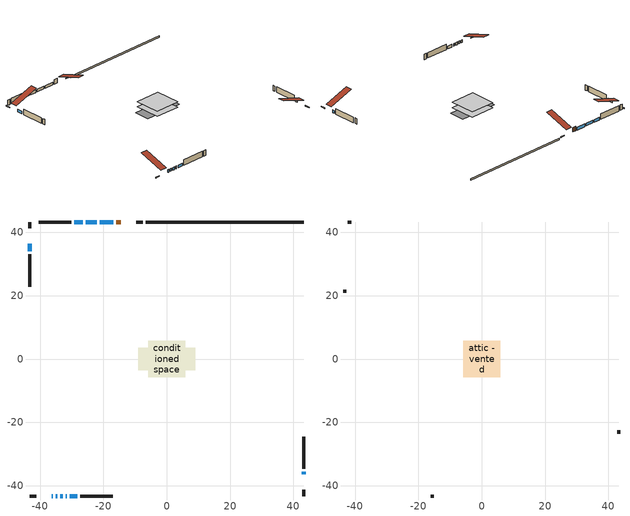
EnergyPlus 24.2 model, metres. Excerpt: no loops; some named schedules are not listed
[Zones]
conditioned space
 floor adiabatic (Floor2 construction): -5.63,-5.63 -5.63,5.63 5.63,5.63 5.63,-5.63 z0.61
 floor adiabatic (AdiabaticFloorConstruction): -5.79,-5.79 -5.79,5.79 5.79,5.79 5.79,-5.79 z0.61
 floor foundation (Slab1 construction): -8.96,-3.54 -8.96,3.54 8.96,3.54 8.96,-3.54 z0
 wall outside (RimJoist1 construction): -7.6,43.31 -9.65,43.31 / -43.31,-43.31 -41.26,-43.31 / -43.31,43.31 -43.31,41.26 / 43.31,-43.31 43.31,-41.26 z0.61:0.91
 wall outside (AdiabaticWallConstruction 1): -14.48,43.31 -16,43.31 z0.61:2.64
 wall outside (AdiabaticWallConstruction): -36.43,-43.31 -36.01,-43.31 / -35.09,-43.31 -34.55,-43.31 / -33.62,-43.31 -32.87,-43.31 / -43.31,36.43 -43.31,34.07 / 43.31,-36.43 43.31,-35.7 / -16.93,43.31 -21.2,43.31 / -22.13,43.31 -25.68,43.31 / -26.61,43.31 -29.21,43.31 / -31.94,-43.31 -31.57,-43.31 / -30.65,-43.31 -28.31,-43.31 z0.61:1.83
 wall outside (Wall1 construction): -30.13,43.31 -40.4,43.31 / -27.38,-43.31 -17.12,-43.31 / -43.31,33.15 -43.31,22.88 / 43.31,-34.77 43.31,-24.51 z0.61:3.05
 wall foundation (FoundationWall1 construction): 43.31,43.31 -6.67,43.31 z0:0.61
 window (WindowConstruction 9): -36.43,-43.31 -36.01,-43.31 z0.61:1.83
 window (WindowConstruction 6): -35.08,-43.31 -34.55,-43.31 z0.61:1.83
 window (WindowConstruction 7): -33.62,-43.31 -32.87,-43.31 z0.61:1.83
 window (WindowConstruction 8): -43.31,36.43 -43.31,34.07 z0.61:1.83
 window (WindowConstruction): 43.31,-36.43 43.31,-35.7 z0.61:1.83
 window (WindowConstruction 1): -16.93,43.31 -21.2,43.31 z0.61:1.83
 window (WindowConstruction 2): -22.13,43.31 -25.68,43.31 z0.61:1.83
 window (WindowConstruction 3): -26.61,43.31 -29.21,43.31 z0.61:1.83
 window (WindowConstruction 4): -31.94,-43.31 -31.58,-43.31 z0.61:1.83
 window (WindowConstruction 5): -30.65,-43.31 -28.31,-43.31 z0.61:1.83
 door (Door): -14.49,43.31 -16,43.31 z0.61:2.64
 ceiling adiabatic (AdiabaticFloorConstruction): 5.79,-5.79 5.79,5.79 -5.79,5.79 -5.79,-5.79 z0.61
attic - vented
 floor to conditioned space (Floor1 construction Reversed): -5.8,-5.8 -5.8,5.8 5.8,5.8 5.8,-5.8 z3.05
 wall outside (Wall2 construction): -41.33,43.31 -42.39,43.31 / -16.19,-43.31 -15.13,-43.31 / -43.31,21.95 -43.31,20.89 / 43.31,-23.58 43.31,-22.52 z0.61:3.05
 roof outside (Roof1 construction): -13.56,43.31,3.05 -13.56,32.03,6.81 -10.58,32.03,6.81 -10.58,43.31,3.05; -37.36,-43.31,3.05 -37.36,-32.03,6.81 -40.34,-32.03,6.81 -40.34,-43.31,3.05; -43.31,37.36,3.05 -32.03,37.36,6.81 -32.03,40.34,6.81 -43.31,40.34,3.05; 43.31,-37.36,3.05 32.03,-37.36,6.81 32.03,-40.34,6.81 43.31,-40.34,3.05
[Building]
Building 1: Terrain=Suburbs
[Site:Location]
Vancouver Intl AP_BC: Latitude {deg}=49.19; Longitude {deg}=-123.18; Time Zone {hr}=-8; Elevation {m}=4; Keep Site Location Information=Yes
[Site:GroundTemperature:Shallow]
8.06451, 6.96315, 6.87495, 7.3976, 9.49575, 11.5841, 13.3946, 14.5416, 14.639, 13.7062, 11.9418, 9.91751
[Site:WaterMainsTemperature]
Calculation Method=Schedule; Temperature Schedule=mains temperature schedule
[Material] Roughness=Rough; Thermal Absorptance=0.9
Name | Thickness {m} | Conductivity {W/m-K} | Density {kg/m3} | Specific Heat {J/kg-K} | Solar Absorptance | Visible Absorptance
asphalt or fiberglass shingles | 0.00635 | 0.162714 | 1121.4 | 1465.45 | 0.4 | 0.4
ceiling loosefill ins | 0.0846667 | 0.0480833 | 16.02 | 1046.75 | 0.7 | 0.7
ceiling stud and cavity | 0.1397 | 0.087088 | 65.682 | 1177.47 | 0.7 | 0.7
concrete 4.0 in. | 0.1016 | 1.803125 | 2242.8 | 837.4 | 0.7 | 0.7
concrete 8.0 in. | 0.2032 | 1.803125 | 2242.8 | 837.4 | 0.7 | 0.7
door material | 0.04445 | 0.0451087 | 512.64 | 1214.23 | 0.7 | 0.7
exterior vertical ins | 0.00108814 | 0.029427 | 32.04 | 1214.23 | 0.7 | 0.7
floor covering | 0.0127 | 9.015625 | 54.468 | 1339.84 | 0.6 | 0.6
floor covering 1 | 0.0127 | 0.0433444 | 54.468 | 1339.84 | 0.6 | 0.6
floor rigid ins; wall rigid ins | 0.512978 | 0.029427 | 32.04 | 1214.23 | 0.7 | 0.7
floor stud and cavity | 0.0889 | 0.340671 | 50.32683 | 1063.81 | 0.7 | 0.7
floor stud and cavity 1 | 0.1397 | 1.75129 | 37.0049 | 1207.88 | 0.7 | 0.7
furniture material conditioned space 1 | 0.1524 | 0.115458 | 640.8 | 1214.23 | 0.6 | 0.6
gypsum board | 0.0127 | 0.160291 | 801 | 837.4 | 0.6 | 0.6
osb sheathing 0.5 in. | 0.0127 | 0.115458 | 512.64 | 1214.23 | 0.7 | 0.7
osb sheathing 0.75 in. | 0.01905 | 0.115458 | 512.64 | 1214.23 | 0.7 | 0.7
osb sheathing 2.0 in. | 0.0508 | 0.115458 | 512.64 | 1214.23 | 0.7 | 0.7
rim joist stud and cavity | 0.0508 | 0.0282406 | 125.044 | 1163.47 | 0.6 | 0.6
wall stud and cavity | 0.1397 | 0.0892446 | 139.0536 | 1170.24 | 0.7 | 0.7
wall stud and cavity 1 | 0.0889 | 6.9971 | 50.32683 | 1063.81 | 0.6 | 0.6
wall stud and cavity 2 | 0.0889 | 0.380278 | 52.3479 | 1209.89 | 0.7 | 0.7
wall stud and cavity 3 | 0.0889 | 0.391764 | 83.0341 | 1211.67 | 0.7 | 0.7
wood siding | 0.0254 | 0.102417 | 544.68 | 1172.36 | 0.4 | 0.4
wood siding 1 | 0.00254 | 0.102417 | 544.68 | 1172.36 | 0.4 | 0.4
wood siding 2; wood siding 3; wood siding 4 | 0.0254 | 0.102417 | 544.68 | 1172.36 | 0.7 | 0.7
[WindowMaterial:SimpleGlazingSystem]
Name | U-Factor {W/m2-K} | Solar Heat Gain Coefficient
WindowMaterial | 3.92123 | 0.68
WindowMaterial 1 | 2.8742 | 0.71
WindowMaterial 2 | 2.87818 | 0.7
WindowMaterial 3 | 2.9236 | 0.66
WindowMaterial 4 | 4.36695 | 0.64
WindowMaterial 5 | 3.75486 | 0.69
WindowMaterial 6 | 2.96619 | 0.62
WindowMaterial 7 | 2.94631 | 0.64
WindowMaterial 8 | 2.94461 | 0.64
WindowMaterial 9 | 3.66288 | 0.64
[Construction]
AdiabaticFloorConstruction: floor stud and cavity 1, floor rigid ins, osb sheathing 0.75 in., floor covering 1
AdiabaticWallConstruction: wood siding 3, wall rigid ins, wall stud and cavity 2, gypsum board
AdiabaticWallConstruction 1: wood siding 4, wall rigid ins, wall stud and cavity 2, gypsum board
Door: door material
Floor1 construction Reversed: gypsum board, ceiling stud and cavity, ceiling loosefill ins
Floor2 construction: floor stud and cavity, floor covering
FoundationWall1 construction: concrete 8.0 in.
furniture construction conditioned space 1: furniture material conditioned space 1
PartitionWallConstruction: gypsum board, wall stud and cavity 3, gypsum board
RimJoist1 construction: wood siding 2, osb sheathing 2.0 in., rim joist stud and cavity
Roof1 construction: asphalt or fiberglass shingles
Slab1 construction: concrete 4.0 in.
Wall1 construction: wood siding, osb sheathing 0.5 in., wall stud and cavity, gypsum board
Wall2 construction: wood siding 1, wall stud and cavity 1
WindowConstruction: WindowMaterial
WindowConstruction 1: WindowMaterial 1
WindowConstruction 2: WindowMaterial 2
WindowConstruction 3: WindowMaterial 3
WindowConstruction 4: WindowMaterial 4
WindowConstruction 5: WindowMaterial 5
WindowConstruction 6: WindowMaterial 6
WindowConstruction 7: WindowMaterial 7
WindowConstruction 8: WindowMaterial 8
WindowConstruction 9: WindowMaterial 9
[Zone] Multiplier=1; Part of Total Floor Area=Yes
Name | Volume {m3}
attic - vented | 82.0648
conditioned space | 431.9
[Space]
Name | Zone | Volume {m3}
attic - vented 1 | attic - vented | 82.0648
conditioned space 1 | conditioned space | 431.9
[ZoneInfiltration:EffectiveLeakageArea]
infil attic - vented 1: Zone or Space=attic - vented 1; Schedule=Always On Discrete; Effective Air Leakage Area {cm2}=5558.9; Stack Coefficient=0.000431239; Wind Coefficient=1.40307e-05
[ZoneMixing]
whole house fan mix: Zone or Space=attic - vented; Schedule=Always On Continuous; Design Flow Rate Calculation Method=Flow/Zone; Design Flow Rate {m3/s}=0; Source Zone or Space=conditioned space
[SurfaceProperty:ExposedFoundationPerimeter]
Slab1: Exposed Perimeter Calculation Method=TotalExposedPerimeter; Total Exposed Perimeter {m}=49.988
[InternalMass] Zone or ZoneList=conditioned space; Space or SpaceList=conditioned space 1
Name | Construction | Surface Area {m2}
furniture mass conditioned space 1 | furniture construction conditioned space 1 | 155.128
partition wall mass | PartitionWallConstruction | 261.01
[Lights]
interior lighting: Zone or ZoneList or Space or SpaceList=conditioned space 1; Schedule=interior lighting schedule; Design Level Calculation Method=LightingLevel; Lighting Level {W}=343.2; Return Air Fraction=0; Fraction Radiant=0.6; Fraction Visible=0.2; Fraction Replaceable=1
[People]
occupants: Zone or ZoneList or Space or SpaceList=conditioned space 1; Number of People Schedule=occupants schedule; Number of People Calculation Method=People; Number of People=3; Fraction Radiant=0.314171; Sensible Heat Fraction=0.56303; Activity Level Schedule=occupants activity schedule; Carbon Dioxide Generation Rate {m3/s-W}=0; Enable ASHRAE 55 Comfort Warnings=No; Mean Radiant Temperature Calculation Type=EnclosureAveraged
[ElectricEquipment] Zone or ZoneList or Space or SpaceList=conditioned space 1; Design Level Calculation Method=EquipmentLevel
Name | Schedule | Design Level {W} | Fraction Latent | Fraction Radiant | Fraction Lost
clothes dryer | clothes dryer schedule | 140.772 | 0.015 | 0.081 | 0.85
clothes washer | clothes washer schedule | 32.1985 | 0.03 | 0.162 | 0.7
cooking range | cooking range schedule | 215.147 | 0.08 | 0.432 | 0.2
dishwasher | dishwasher schedule | 66.8632 | 0.3 | 0.18 | 0.4
fridge | fridge schedule | 72.9452 | 0 | 0.6 | 0
mech vent bath fan 0 | mech vent bath fan 0 schedule | 50.2 | 0 | 0 | 1
mech vent bath fan 1 | mech vent bath fan 1 schedule | 50.2 | 0 | 0 | 1
mech vent house fan | mech vent house fan schedule | 0 | 0 | 0 | 1
mech vent house fan cfis | mech vent house fan cfis schedule | 0 | 0 | 0 | 0
mech vent range fan 0 | mech vent range fan 0 schedule | 57 | 0 | 0 | 1
misc plug loads | misc plug loads schedule | 494.7 | 0.045 | 0.513 | 0.1
whole house fan | Always On Discrete | 0 | 0 | 0 | 1
[OtherEquipment] Zone or ZoneList or Space or SpaceList=conditioned space 1; Design Level Calculation Method=EquipmentLevel
Name | Fuel Type | Schedule | Design Level {W} | Fraction Latent | Fraction Radiant | Fraction Lost
clothes dryer 1 | Electricity | clothes dryer schedule | 0 | 0.015 | 0.081 | 0.85
cooking range 1 | Electricity | cooking range schedule | 0 | 0.08 | 0.432 | 0.2
general water use latent | None | general water use schedule | 62.594 | 1 | 0 | 0
general water use sensible | None | general water use schedule | -61.6891 | 0 | 0.6 | 0
mech vent house fan latent load | None | Always On Discrete | 0 | 1 | 0 | 0
mech vent house fan sensible load | None | Always On Discrete | 0 | 0 | 0 | 0
water heater energy adjustment1 | Electricity | Always On Discrete | 0.01 | 0 | 0 | 1
[ZoneInfiltration:DesignFlowRate] Zone or ZoneList or Space or SpaceList=conditioned space 1; Schedule=Always On Discrete; Design Flow Rate Calculation Method=Flow/Zone; Design Flow Rate {m3/s}=0
infil flow; natural vent flow; whole house fan flow
[ZoneControl:Thermostat]
conditioned space Thermostat: Zone or ZoneList=conditioned space; Control Type Schedule=conditioned space Thermostat Schedule; Control 1=conditioned space temperature setpoint; Temperature Difference Between Cutout And Setpoint {deltaC}=0
[ZoneHVAC:Baseboard:Convective:Electric]
electric baseboard: Availability Schedule=Always On Discrete; Heating Design Capacity {W}=11190.3; Efficiency=1
[AirLoopHVAC:UnitarySystem]
unit heater unitary system: Control Type=Load; Controlling Zone or Thermostat Location=conditioned space; Dehumidification Control Type=None; Availability Schedule=Always On Discrete; Supply Fan=unit heater supply fan; Fan Placement=BlowThrough; Supply Air Fan Operating Mode Schedule=unit heater auto fan schedule; Heating Coil=unit heater htg coil; DX Heating Coil Sizing Ratio=1; Use DOAS DX Cooling Coil=No; Minimum Supply Air Temperature {C}=2; Latent Load Control=SensibleOnlyLoadControl; Cooling Supply Air Flow Rate Method=None; Heating Supply Air Flow Rate Method=SupplyAirFlowRate; Heating Supply Air Flow Rate {m3/s}=0.00141584; No Load Supply Air Flow Rate Method=SupplyAirFlowRate; No Load Supply Air Flow Rate {m3/s}=0; No Load Supply Air Flow Rate Control Set To Low Speed=Yes; Maximum Supply Air Temperature {C}=48.8889; Maximum Outdoor Dry-Bulb Temperature for Supplemental Heater Operation {C}=21; Ancillary On-Cycle Electric Power {W}=0; Ancillary Off-Cycle Electric Power {W}=0
[Fan:SystemModel]
unit heater supply fan: Availability Schedule=Always On Discrete; Design Maximum Air Flow Rate {m3/s}=0.00141584; Speed Control Method=Discrete; Electric Power Minimum Flow Rate Fraction=0.2; Design Pressure Rise {Pa}=500; Motor Efficiency=1; Motor In Air Stream Fraction=1; Design Electric Power Consumption {W}=Autosize; Design Power Sizing Method=PowerPerFlow; Electric Power Per Unit Flow Rate {W/(m3/s)}=1e-06; Electric Power Per Unit Flow Rate Per Unit Pressure {W/((m3/s)-Pa)}=1.66667; Fan Total Efficiency=0.7; Motor Loss Radiative Fraction=0; Number of Speeds=1; Speed Flow Fraction 1=1; Speed Electric Power Fraction 1=1
[Coil:Heating:Fuel]
unit heater htg coil: Availability Schedule=Always On Discrete; Fuel Type=OtherFuel1; Burner Efficiency=0.3; Nominal Capacity {W}=0.293071; On Cycle Parasitic Electric Load {W}=0; Off Cycle Parasitic Fuel Load {W}=0
[Zone equipment]
conditioned space: electric baseboard, unit heater unitary system
[Foundation:Kiva]
Foundation Kiva 1: Initial Indoor Air Temperature {C}=18; Wall Height Above Grade {m}=0.609996; Wall Depth Below Slab {m}=0.2032; Custom Block Material Name 1=exterior vertical ins; Custom Block Depth 1 {m}=0.609996; Custom Block X Position 1 {m}=0.2032; Custom Block Z Position 1 {m}=0
[Foundation:Kiva:Settings]
Soil Conductivity {W/m-K}=0.849921; Soil Density {kg/m3}=1842.3; Soil Specific Heat {J/kg-K}=418.7; Ground Solar Absorptivity=0.9; Ground Thermal Absorptivity=0.9; Ground Surface Roughness {m}=0.03; Far-Field Width {m}=40; Deep-Ground Boundary Condition=ZeroFlux; Deep-Ground Depth {m}=40; Minimum Cell Dimension {m}=0.2; Maximum Cell Growth Coefficient=3; Simulation Timestep=Timestep
[Exterior:Lights]
exterior lighting: Schedule=exterior lighting schedule; Design Level {W}=75.6
[EnergyManagementSystem:GlobalVariable]
infil_program_Qfan
infil_program_Qinf
natural_vent_program_Qnv
natural_vent_program_Qwhf
[EnergyManagementSystem:Sensor]
Name | Output:Variable or Output:Meter Index Key | Output:Variable or Output:Meter
airflow_gain | infil flow | Infiltration Sensible Heat Gain Energy
airflow_gain_1 | natural vent flow | Infiltration Sensible Heat Gain Energy
airflow_gain_2 | whole house fan flow | Infiltration Sensible Heat Gain Energy
airflow_loss | infil flow | Infiltration Sensible Heat Loss Energy
airflow_loss_1 | natural vent flow | Infiltration Sensible Heat Loss Energy
airflow_loss_2 | whole house fan flow | Infiltration Sensible Heat Loss Energy
clg_load_cond |  | Cooling:EnergyTransfer:Zone:CONDITIONED SPACE
clg_sp_s; clg_sp_s_1 | cooling setpoint | Schedule Value
clothes_dryer_exhaust_0_sch_s | clothes dryer exhaust 0 schedule | Schedule Value
conditioned_space_clg_unmet_s | conditioned space | Zone Cooling Setpoint Not Met Time
conditioned_space_htg_unmet_s | conditioned space | Zone Heating Setpoint Not Met Time
cool_season | cooling season schedule | Schedule Value
fridge_tin_s | conditioned space | Zone Mean Air Temperature
htg_load_cond |  | Heating:EnergyTransfer:Zone:CONDITIONED SPACE
htg_sp_s; htg_sp_s_1 | heating setpoint | Schedule Value
ig_ee_conv | clothes dryer | Electric Equipment Convective Heating Energy
ig_ee_conv_2 | cooking range | Electric Equipment Convective Heating Energy
ig_ee_conv_4 | fridge | Electric Equipment Convective Heating Energy
ig_ee_conv_5 | misc plug loads | Electric Equipment Convective Heating Energy
ig_ee_conv_6 | whole house fan | Electric Equipment Convective Heating Energy
ig_ee_rad | clothes dryer | Electric Equipment Radiant Heating Energy
ig_ee_rad_2 | cooking range | Electric Equipment Radiant Heating Energy
ig_ee_rad_4 | fridge | Electric Equipment Radiant Heating Energy
ig_ee_rad_5 | misc plug loads | Electric Equipment Radiant Heating Energy
ig_ee_rad_6 | whole house fan | Electric Equipment Radiant Heating Energy
ig_lgt_conv | interior lighting | Lights Convective Heating Energy
ig_lgt_rad | interior lighting | Lights Radiant Heating Energy
ig_lgt_vis | interior lighting | Lights Visible Radiation Heating Energy
ig_oe_conv | clothes dryer 1 | Other Equipment Convective Heating Energy
ig_oe_conv_1 | cooking range 1 | Other Equipment Convective Heating Energy
ig_oe_conv_2 | general water use latent | Other Equipment Convective Heating Energy
ig_oe_conv_3 | general water use sensible | Other Equipment Convective Heating Energy
ig_oe_conv_4 | water heater energy adjustment1 | Other Equipment Convective Heating Energy
ig_oe_rad | clothes dryer 1 | Other Equipment Radiant Heating Energy
ig_oe_rad_1 | cooking range 1 | Other Equipment Radiant Heating Energy
ig_oe_rad_2 | general water use latent | Other Equipment Radiant Heating Energy
ig_oe_rad_3 | general water use sensible | Other Equipment Radiant Heating Energy
ig_oe_rad_4 | water heater energy adjustment1 | Other Equipment Radiant Heating Energy
ig_ppl_conv | occupants | People Convective Heating Energy
ig_ppl_rad | occupants | People Radiant Heating Energy
im_conv | furniture mass conditioned space 1 | Surface Inside Face Convection Heat Gain Energy
im_conv_1 | partition wall mass | Surface Inside Face Convection Heat Gain Energy
im_ig | furniture mass conditioned space 1 | Surface Inside Face Internal Gains Radiation Heat Gain Energy
im_ig_1 | partition wall mass | Surface Inside Face Internal Gains Radiation Heat Gain Energy
im_lgt | furniture mass conditioned space 1 | Surface Inside Face Lights Radiation Heat Gain Energy
im_lgt_1 | partition wall mass | Surface Inside Face Lights Radiation Heat Gain Energy
im_sol | furniture mass conditioned space 1 | Surface Inside Face Solar Radiation Heat Gain Energy
im_sol_1 | partition wall mass | Surface Inside Face Solar Radiation Heat Gain Energy
im_surf | furniture mass conditioned space 1 | Surface Inside Face Net Surface Thermal Radiation Heat Gain Energy
im_surf_1 | partition wall mass | Surface Inside Face Net Surface Thermal Radiation Heat Gain Energy
mech_vent_bath_fan_0_sch_s | mech vent bath fan 0 schedule | Schedule Value
mech_vent_bath_fan_1_sch_s | mech vent bath fan 1 schedule | Schedule Value
mech_vent_range_fan_0_sch_s | mech vent range fan 0 schedule | Schedule Value
mv_conv | mech vent bath fan 0 | Electric Equipment Convective Heating Energy
mv_conv_1 | mech vent bath fan 1 | Electric Equipment Convective Heating Energy
mv_conv_2 | mech vent house fan | Electric Equipment Convective Heating Energy
mv_conv_3 | mech vent house fan cfis | Electric Equipment Convective Heating Energy
mv_conv_4 | mech vent range fan 0 | Electric Equipment Convective Heating Energy
mv_conv_5 | mech vent house fan latent load | Other Equipment Convective Heating Energy
mv_conv_6 | mech vent house fan sensible load | Other Equipment Convective Heating Energy
mv_rad | mech vent bath fan 0 | Electric Equipment Radiant Heating Energy
mv_rad_1 | mech vent bath fan 1 | Electric Equipment Radiant Heating Energy
mv_rad_2 | mech vent house fan | Electric Equipment Radiant Heating Energy
mv_rad_3 | mech vent house fan cfis | Electric Equipment Radiant Heating Energy
mv_rad_4 | mech vent range fan 0 | Electric Equipment Radiant Heating Energy
mv_rad_5 | mech vent house fan latent load | Other Equipment Radiant Heating Energy
mv_rad_6 | mech vent house fan sensible load | Other Equipment Radiant Heating Energy
natural_vent_s | natural vent schedule | Schedule Value
out_pb_s |  | Site Outdoor Air Barometric Pressure
out_wt_s |  | Site Outdoor Air Humidity Ratio
site_vw_s |  | Site Wind Speed
ss_back_out | Window1 | Surface Window Shortwave from Zone Back Out Window Heat Transfer Rate
ss_back_out_1 | Window10 | Surface Window Shortwave from Zone Back Out Window Heat Transfer Rate
ss_back_out_2 | Window11 | Surface Window Shortwave from Zone Back Out Window Heat Transfer Rate
ss_back_out_3 | Window12 | Surface Window Shortwave from Zone Back Out Window Heat Transfer Rate
ss_back_out_4 | Window2 | Surface Window Shortwave from Zone Back Out Window Heat Transfer Rate
ss_back_out_5 | Window3 | Surface Window Shortwave from Zone Back Out Window Heat Transfer Rate
ss_back_out_6 | Window4 | Surface Window Shortwave from Zone Back Out Window Heat Transfer Rate
ss_back_out_7 | Window5 | Surface Window Shortwave from Zone Back Out Window Heat Transfer Rate
ss_back_out_8 | Window7 | Surface Window Shortwave from Zone Back Out Window Heat Transfer Rate
ss_back_out_9 | Window8 | Surface Window Shortwave from Zone Back Out Window Heat Transfer Rate
ss_conv | Door1 | Surface Inside Face Convection Heat Gain Energy
ss_conv_1 | Window1 | Surface Inside Face Convection Heat Gain Energy
ss_conv_10 | Window8 | Surface Inside Face Convection Heat Gain Energy
ss_conv_2 | Window10 | Surface Inside Face Convection Heat Gain Energy
ss_conv_3 | Window11 | Surface Inside Face Convection Heat Gain Energy
ss_conv_4 | Window12 | Surface Inside Face Convection Heat Gain Energy
ss_conv_5 | Window2 | Surface Inside Face Convection Heat Gain Energy
ss_conv_6 | Window3 | Surface Inside Face Convection Heat Gain Energy
ss_conv_7 | Window4 | Surface Inside Face Convection Heat Gain Energy
ss_conv_8 | Window5 | Surface Inside Face Convection Heat Gain Energy
ss_conv_9 | Window7 | Surface Inside Face Convection Heat Gain Energy
ss_ig | Door1 | Surface Inside Face Internal Gains Radiation Heat Gain Energy
ss_ig_1 | Window1 | Surface Inside Face Internal Gains Radiation Heat Gain Energy
ss_ig_10 | Window8 | Surface Inside Face Internal Gains Radiation Heat Gain Energy
ss_ig_2 | Window10 | Surface Inside Face Internal Gains Radiation Heat Gain Energy
ss_ig_3 | Window11 | Surface Inside Face Internal Gains Radiation Heat Gain Energy
ss_ig_4 | Window12 | Surface Inside Face Internal Gains Radiation Heat Gain Energy
ss_ig_5 | Window2 | Surface Inside Face Internal Gains Radiation Heat Gain Energy
ss_ig_6 | Window3 | Surface Inside Face Internal Gains Radiation Heat Gain Energy
ss_ig_7 | Window4 | Surface Inside Face Internal Gains Radiation Heat Gain Energy
ss_ig_8 | Window5 | Surface Inside Face Internal Gains Radiation Heat Gain Energy
ss_ig_9 | Window7 | Surface Inside Face Internal Gains Radiation Heat Gain Energy
ss_lgt | Door1 | Surface Inside Face Lights Radiation Heat Gain Energy
ss_sol | Door1 | Surface Inside Face Solar Radiation Heat Gain Energy
ss_surf | Door1 | Surface Inside Face Net Surface Thermal Radiation Heat Gain Energy
ss_surf_1 | Window1 | Surface Inside Face Net Surface Thermal Radiation Heat Gain Energy
ss_surf_10 | Window8 | Surface Inside Face Net Surface Thermal Radiation Heat Gain Energy
ss_surf_2 | Window10 | Surface Inside Face Net Surface Thermal Radiation Heat Gain Energy
ss_surf_3 | Window11 | Surface Inside Face Net Surface Thermal Radiation Heat Gain Energy
ss_surf_4 | Window12 | Surface Inside Face Net Surface Thermal Radiation Heat Gain Energy
ss_surf_5 | Window2 | Surface Inside Face Net Surface Thermal Radiation Heat Gain Energy
ss_surf_6 | Window3 | Surface Inside Face Net Surface Thermal Radiation Heat Gain Energy
ss_surf_7 | Window4 | Surface Inside Face Net Surface Thermal Radiation Heat Gain Energy
ss_surf_8 | Window5 | Surface Inside Face Net Surface Thermal Radiation Heat Gain Energy
ss_surf_9 | Window7 | Surface Inside Face Net Surface Thermal Radiation Heat Gain Energy
ss_trans_in | Window1 | Surface Window Transmitted Solar Radiation Rate
ss_trans_in_1 | Window10 | Surface Window Transmitted Solar Radiation Rate
ss_trans_in_2 | Window11 | Surface Window Transmitted Solar Radiation Rate
ss_trans_in_3 | Window12 | Surface Window Transmitted Solar Radiation Rate
ss_trans_in_4 | Window2 | Surface Window Transmitted Solar Radiation Rate
ss_trans_in_5 | Window3 | Surface Window Transmitted Solar Radiation Rate
ss_trans_in_6 | Window4 | Surface Window Transmitted Solar Radiation Rate
ss_trans_in_7 | Window5 | Surface Window Transmitted Solar Radiation Rate
ss_trans_in_8 | Window7 | Surface Window Transmitted Solar Radiation Rate
ss_trans_in_9 | Window8 | Surface Window Transmitted Solar Radiation Rate
ss_trans_out | Window1 | Surface Inside Face Initial Transmitted Diffuse Transmitted Out Window Solar Radiation Rate
ss_trans_out_1 | Window10 | Surface Inside Face Initial Transmitted Diffuse Transmitted Out Window Solar Radiation Rate
ss_trans_out_2 | Window11 | Surface Inside Face Initial Transmitted Diffuse Transmitted Out Window Solar Radiation Rate
ss_trans_out_3 | Window12 | Surface Inside Face Initial Transmitted Diffuse Transmitted Out Window Solar Radiation Rate
ss_trans_out_4 | Window2 | Surface Inside Face Initial Transmitted Diffuse Transmitted Out Window Solar Radiation Rate
ss_trans_out_5 | Window3 | Surface Inside Face Initial Transmitted Diffuse Transmitted Out Window Solar Radiation Rate
ss_trans_out_6 | Window4 | Surface Inside Face Initial Transmitted Diffuse Transmitted Out Window Solar Radiation Rate
ss_trans_out_7 | Window5 | Surface Inside Face Initial Transmitted Diffuse Transmitted Out Window Solar Radiation Rate
ss_trans_out_8 | Window7 | Surface Inside Face Initial Transmitted Diffuse Transmitted Out Window Solar Radiation Rate
ss_trans_out_9 | Window8 | Surface Inside Face Initial Transmitted Diffuse Transmitted Out Window Solar Radiation Rate
s_conv | Floor1 | Surface Inside Face Convection Heat Gain Energy
s_conv_1 | Floor2 | Surface Inside Face Convection Heat Gain Energy
s_conv_10 | Wall1:0 | Surface Inside Face Convection Heat Gain Energy
s_conv_11 | Wall1:180 | Surface Inside Face Convection Heat Gain Energy
s_conv_12 | Wall1:270 | Surface Inside Face Convection Heat Gain Energy
s_conv_13 | Wall1:90 | Surface Inside Face Convection Heat Gain Energy
s_conv_2 | FoundationWall1 | Surface Inside Face Convection Heat Gain Energy
s_conv_3 | inferred conditioned ceiling | Surface Inside Face Convection Heat Gain Energy
s_conv_4 | inferred conditioned floor | Surface Inside Face Convection Heat Gain Energy
s_conv_5 | RimJoist1:0 | Surface Inside Face Convection Heat Gain Energy
s_conv_6 | RimJoist1:180 | Surface Inside Face Convection Heat Gain Energy
s_conv_7 | RimJoist1:270 | Surface Inside Face Convection Heat Gain Energy
